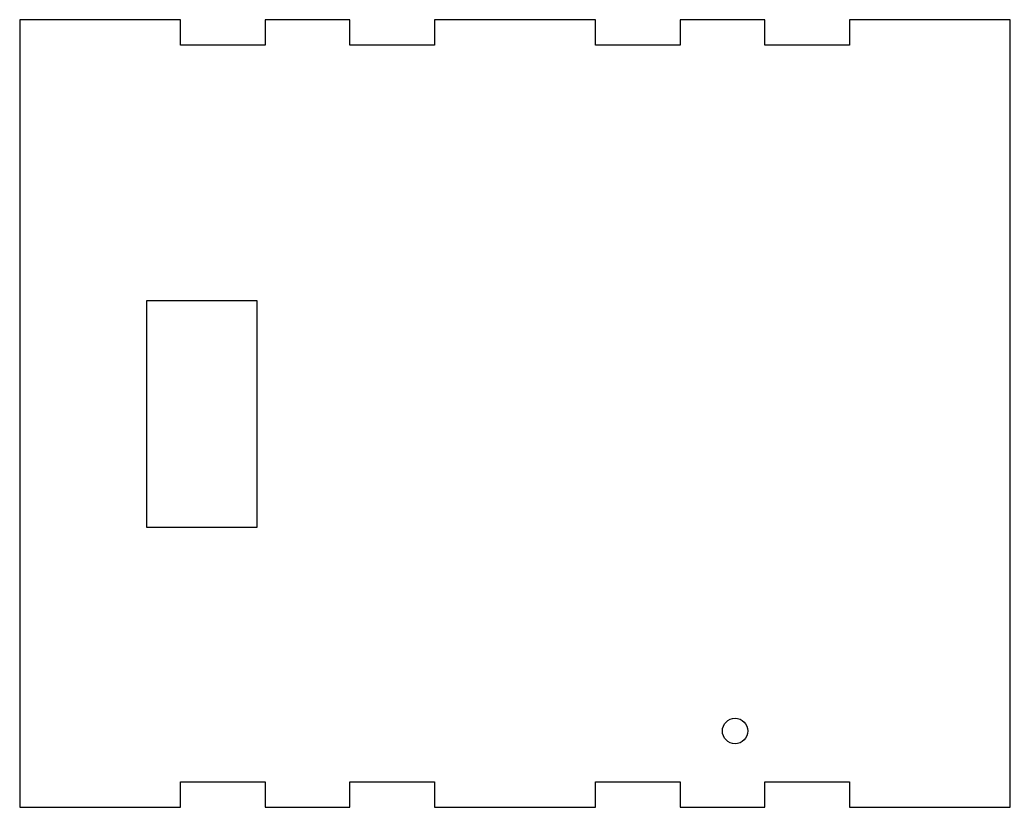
# Model space of a CAD drawing. Extents: x -75 to 42, y -19 to 74.
import ezdxf

# ---------------------------------------------------------------- set-up
doc = ezdxf.new("R2010")
doc.units = 0
doc.header["$MEASUREMENT"] = 0
doc.layers.add('2D', color=7, linetype='CONTINUOUS')

# ---------------------------------------------------------------- blocks, each defined once
blk = doc.blocks.new('SHAPE2DVIEW')
at = {"layer": '2D', "color": 1}
for p, q in [((-55.73, 74), (-74.73, 74)), ((-74.73, 74), (-74.73, -19)), ((-55.73, 70.99), (-55.73, 74)), ((-35.73, 74), (-45.73, 74)), ((-45.73, 74), (-45.73, 70.99)), ((-35.73, 70.99), (-35.73, 74)), ((-6.73, 74), (-25.73, 74)), ((-25.73, 74), (-25.73, 70.99)), ((-6.73, 70.99), (-6.73, 74)), ((13.27, 74), (3.27, 74)), ((3.27, 74), (3.27, 70.99)), ((13.27, 70.99), (13.27, 74)), ((42.27, 74), (23.27, 74)), ((23.27, 74), (23.27, 70.99)), ((42.27, -19), (42.27, 74)), ((-45.73, 70.99), (-55.73, 70.99)), ((-25.73, 70.99), (-35.73, 70.99)), ((3.27, 70.99), (-6.73, 70.99)), ((23.27, 70.99), (13.27, 70.99)), ((-59.73, 14.05), (-59.73, 40.83)), ((-59.73, 40.83), (-46.73, 40.83)), ((-46.73, 40.83), (-46.73, 14.05)), ((-46.73, 14.05), (-59.73, 14.05)), ((-55.73, -19), (-55.73, -16)), ((-55.73, -16), (-45.73, -16)), ((-45.73, -16), (-45.73, -19)), ((-35.73, -19), (-35.73, -16)), ((-35.73, -16), (-25.73, -16)), ((-25.73, -16), (-25.73, -19)), ((-6.73, -19), (-6.73, -16)), ((-6.73, -16), (3.27, -16)), ((3.27, -16), (3.27, -19)), ((13.27, -19), (13.27, -16)), ((13.27, -16), (23.27, -16)), ((23.27, -16), (23.27, -19)), ((-74.73, -19), (-55.73, -19)), ((-45.73, -19), (-35.73, -19)), ((-25.73, -19), (-6.73, -19)), ((3.27, -19), (13.27, -19)), ((23.27, -19), (42.27, -19))]:
    blk.add_line(p, q, dxfattribs=at)
blk.add_circle((9.77, -10), 1.5, dxfattribs=at)

msp = doc.modelspace()

# ---------------------------------------------------------------- block references
at = {"layer": '2D', "color": 1}
msp.add_blockref('SHAPE2DVIEW', (0, 0), dxfattribs=at)

doc.saveas('drawing.dxf')
